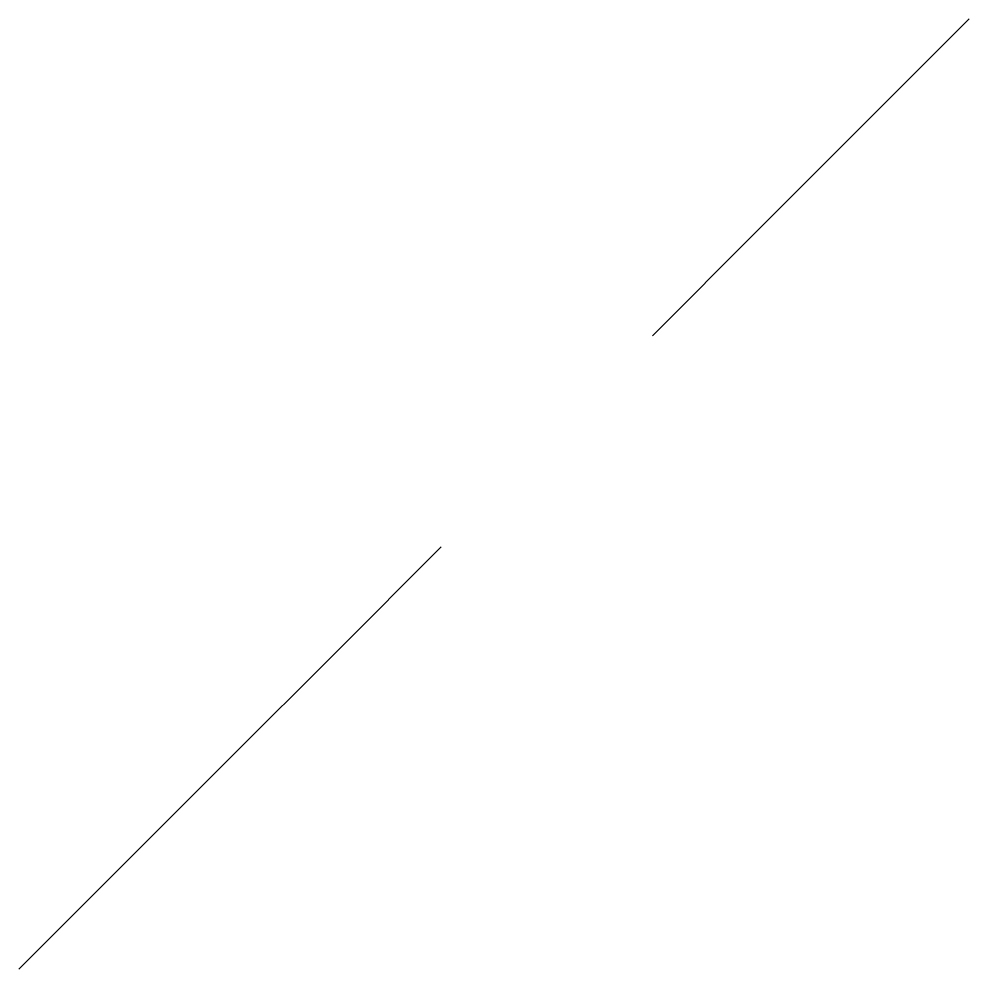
# Model space of a CAD drawing. Extents: x 10 to 19, y 0 to 9.
import ezdxf

# ---------------------------------------------------------------- set-up
doc = ezdxf.new("R2010")
doc.units = 0
doc.layers.add('layer', color=1, linetype='CONTINUOUS')

msp = doc.modelspace()

# ---------------------------------------------------------------- linework, layer by layer
at = {"layer": 'layer'}
for points in [[(16, 6, 0), (17, 7, 0), (18, 8, 0), (19, 9, 0)], [(10, 0, 0), (11, 1, 0), (12, 2, 0), (13, 3, 0), (14, 4, 0)]]:
    msp.add_polyline3d(points, dxfattribs=at)

doc.saveas('drawing.dxf')
